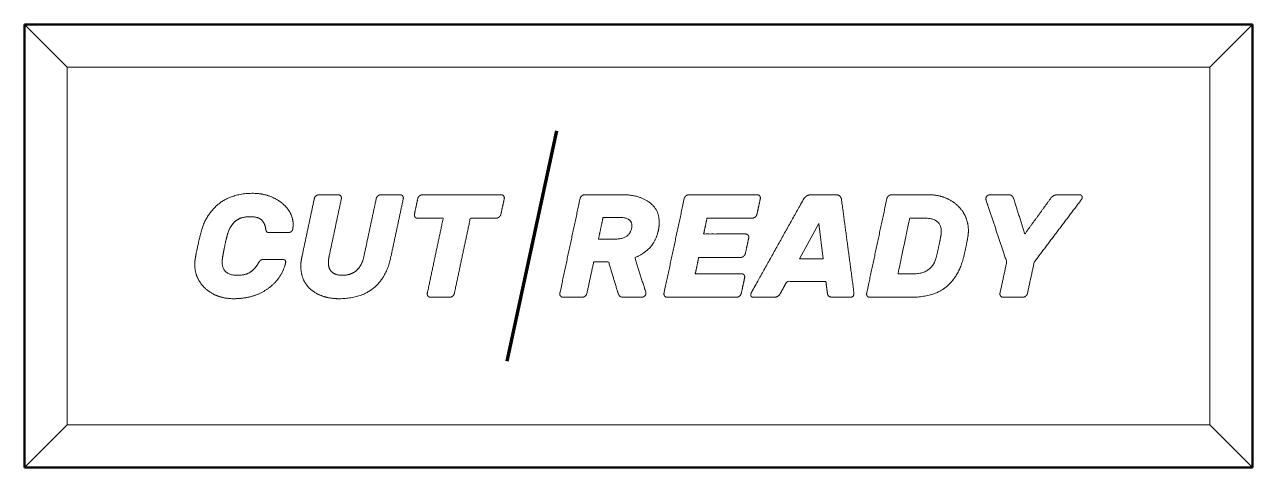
# Model space of a CAD drawing. Header units: millimetres. Extents: x -28.9 to 28.9, y -10.4 to 10.4.
import ezdxf

# ---------------------------------------------------------------- set-up
doc = ezdxf.new("R2010")
doc.units = ezdxf.units.MM
for name, pattern in [('K5LT_BASIC', [0]), ('K5LT_REINFORCED', [0]), ('K5LT_THIN', [0])]:
    doc.linetypes.add(name, pattern=pattern)

# ---------------------------------------------------------------- blocks, each defined once
blk = doc.blocks.new('U0')
at = {"color": 150, "linetype": 'K5LT_BASIC', "lineweight": 50}
for p, q in [((28.855, 10.408), (-28.855, 10.408)), ((-28.855, 10.408), (-28.855, -10.408)), ((28.855, -10.408), (28.855, 10.408)), ((-28.855, -10.408), (28.855, -10.408))]:
    blk.add_line(p, q, dxfattribs=at)
blk = doc.blocks.new('U1')
at = {"color": 7, "linetype": 'K5LT_THIN', "lineweight": 20}
for p, q in [((26.855, 8.408), (-26.855, 8.408)), ((-26.855, 8.408), (-26.855, -8.408)), ((26.855, -8.408), (26.855, 8.408)), ((-26.855, -8.408), (26.855, -8.408))]:
    blk.add_line(p, q, dxfattribs=at)

msp = doc.modelspace()

# ---------------------------------------------------------------- linework, layer by layer
at = {"color": 7, "linetype": 'K5LT_THIN', "lineweight": 20}
for p, q in [((-26.855, 8.408), (-28.855, 10.408)), ((26.855, 8.408), (28.855, 10.408)), ((-26.855, -8.408), (-28.855, -10.408)), ((26.855, -8.408), (28.855, -10.408))]:
    msp.add_line(p, q, dxfattribs=at)
at = {"color": 134, "linetype": 'K5LT_REINFORCED', "lineweight": 80}
msp.add_line((-6.17, -5.408), (-3.841, 5.408), dxfattribs=at)
at = {"color": 7, "linetype": 'K5LT_THIN', "lineweight": 20}
msp.add_lwpolyline([(8.675, -0.598), (8.469, 1.053), (7.56, -0.598)], close=True, dxfattribs=at)
for points, knots in [([(-19.555, -0.578), (-19.568, -0.688), (-19.568, -0.743), (-19.568, -1.376), (-18.86, -1.376), (-18.447, -1.376), (-18.23, -1.218), (-18.014, -1.059), (-17.883, -0.832), (-17.814, -0.715), (-17.766, -0.674), (-17.718, -0.633), (-17.608, -0.633), (-17.157, -0.633), (-16.707, -0.633), (-16.645, -0.633), (-16.607, -0.678), (-16.569, -0.722), (-16.583, -0.784), (-16.693, -1.259), (-17.02, -1.644), (-17.346, -2.029), (-17.859, -2.253), (-18.371, -2.477), (-19.025, -2.477), (-19.555, -2.477), (-19.971, -2.263), (-20.387, -2.05), (-20.621, -1.685), (-20.855, -1.321), (-20.855, -0.874), (-20.855, -0.743), (-20.834, -0.612), (-20.772, -0.206), (-20.573, 0.612), (-20.366, 1.438), (-19.754, 1.957), (-19.142, 2.476), (-18.11, 2.476), (-17.622, 2.476), (-17.188, 2.28), (-16.755, 2.084), (-16.493, 1.747), (-16.232, 1.41), (-16.232, 1.011), (-16.232, 0.901), (-16.253, 0.784), (-16.259, 0.722), (-16.318, 0.678), (-16.376, 0.633), (-16.438, 0.633), (-16.889, 0.633), (-17.339, 0.633), (-17.45, 0.633), (-17.481, 0.674), (-17.511, 0.715), (-17.525, 0.832), (-17.56, 1.066), (-17.711, 1.221), (-17.862, 1.376), (-18.275, 1.376), (-18.708, 1.376), (-18.956, 1.156), (-19.204, 0.936), (-19.307, 0.578), (-19.362, 0.406), (-19.444, 0.014), (-19.527, -0.378), (-19.555, -0.578)], [0, 0, 0, 0.248098, 0.248098, 1.878894, 1.878894, 2.866274, 2.866274, 3.648619, 3.648619, 3.944206, 3.944206, 4.19388, 4.19388, 5.542869, 5.542869, 5.712197, 5.712197, 5.88231, 5.88231, 7.340079, 7.340079, 8.905935, 8.905935, 10.695921, 10.695921, 12.161297, 12.161297, 13.478885, 13.478885, 14.761333, 14.761333, 15.154257, 15.154257, 17.02912, 17.02912, 19.42593, 19.42593, 22.062453, 22.062453, 23.484111, 23.484111, 24.808373, 24.808373, 26.000066, 26.000066, 26.341723, 26.341723, 26.53443, 26.53443, 26.730209, 26.730209, 28.07926, 28.07926, 28.306236, 28.306236, 28.554634, 28.554634, 29.21063, 29.21063, 30.107681, 30.107681, 31.203684, 31.203684, 32.229499, 32.229499, 33.09899, 33.09899, 34, 34, 34]), ([(-11.206, 2.408), (-11.131, 2.408), (-11.086, 2.353), (-11.041, 2.298), (-11.055, 2.222), (-11.347, 0.85), (-11.64, -0.523), (-11.846, -1.486), (-12.455, -1.981), (-13.064, -2.477), (-14.082, -2.477), (-14.577, -2.477), (-14.987, -2.301), (-15.396, -2.126), (-15.633, -1.782), (-15.871, -1.438), (-15.871, -0.956), (-15.871, -0.736), (-15.822, -0.523), (-15.53, 0.85), (-15.238, 2.222), (-15.224, 2.298), (-15.159, 2.353), (-15.093, 2.408), (-15.017, 2.408), (-14.567, 2.408), (-14.116, 2.408), (-14.041, 2.408), (-13.996, 2.353), (-13.951, 2.298), (-13.965, 2.222), (-14.254, 0.863), (-14.543, -0.495), (-14.577, -0.667), (-14.577, -0.777), (-14.577, -1.066), (-14.412, -1.221), (-14.247, -1.376), (-13.917, -1.376), (-13.511, -1.376), (-13.253, -1.145), (-12.995, -0.915), (-12.906, -0.495), (-12.617, 0.863), (-12.328, 2.222), (-12.314, 2.298), (-12.249, 2.353), (-12.183, 2.408), (-12.108, 2.408), (-11.657, 2.408), (-11.206, 2.408)], [0, 0, 0, 0.146384, 0.146384, 0.294584, 0.294584, 3.288449, 3.288449, 5.10627, 5.10627, 6.95709, 6.95709, 7.946946, 7.946946, 8.843864, 8.843864, 9.7747, 9.7747, 10.240889, 10.240889, 13.234754, 13.234754, 13.401195, 13.401195, 13.566197, 13.566197, 14.527563, 14.527563, 14.673924, 14.673924, 14.822132, 14.822132, 17.785786, 17.785786, 18.089347, 18.089347, 18.609435, 18.609435, 19.176406, 19.176406, 19.943679, 19.943679, 20.743536, 20.743536, 23.70719, 23.70719, 23.873632, 23.873632, 24.038634, 24.038634, 25, 25, 25]), ([(-6.46, 2.408), (-6.384, 2.408), (-6.339, 2.353), (-6.295, 2.298), (-6.308, 2.222), (-6.388, 1.857), (-6.467, 1.493), (-6.48, 1.417), (-6.549, 1.362), (-6.618, 1.307), (-6.694, 1.307), (-7.299, 1.307), (-7.904, 1.307), (-8.279, -0.457), (-8.654, -2.222), (-8.668, -2.298), (-8.733, -2.353), (-8.799, -2.408), (-8.874, -2.408), (-9.325, -2.408), (-9.776, -2.408), (-9.851, -2.408), (-9.896, -2.353), (-9.941, -2.298), (-9.927, -2.222), (-9.552, -0.457), (-9.177, 1.307), (-9.782, 1.307), (-10.388, 1.307), (-10.464, 1.307), (-10.505, 1.362), (-10.546, 1.417), (-10.532, 1.493), (-10.453, 1.857), (-10.374, 2.222), (-10.36, 2.298), (-10.295, 2.353), (-10.23, 2.408), (-10.154, 2.408), (-8.307, 2.408), (-6.46, 2.408)], [0, 0, 0, 0.156943, 0.156943, 0.315832, 0.315832, 1.169243, 1.169243, 1.350095, 1.350095, 1.530418, 1.530418, 2.915241, 2.915241, 7.041693, 7.041693, 7.220154, 7.220154, 7.397033, 7.397033, 8.427789, 8.427789, 8.584687, 8.584687, 8.743577, 8.743577, 12.870029, 12.870029, 14.254805, 14.254805, 14.408565, 14.408565, 14.566052, 14.566052, 15.419473, 15.419473, 15.597915, 15.597915, 15.774794, 15.774794, 20, 20, 20]), ([(-0.732, 2.408), (0.011, 2.408), (0.493, 2.067), (0.974, 1.727), (0.974, 1.108), (0.974, 0.908), (0.94, 0.764), (0.837, 0.268), (0.562, -0.045), (0.287, -0.358), (-0.167, -0.543), (0.087, -1.362), (0.342, -2.181), (0.348, -2.194), (0.348, -2.215), (0.348, -2.291), (0.29, -2.349), (0.231, -2.408), (0.163, -2.408), (-0.271, -2.408), (-0.704, -2.408), (-0.828, -2.408), (-0.879, -2.356), (-0.931, -2.305), (-0.959, -2.222), (-1.182, -1.486), (-1.406, -0.75), (-1.757, -0.75), (-2.107, -0.75), (-2.266, -1.486), (-2.424, -2.222), (-2.438, -2.298), (-2.503, -2.353), (-2.568, -2.408), (-2.644, -2.408), (-3.095, -2.408), (-3.545, -2.408), (-3.621, -2.408), (-3.666, -2.353), (-3.71, -2.298), (-3.696, -2.222), (-3.222, 0), (-2.747, 2.222), (-2.733, 2.298), (-2.668, 2.353), (-2.603, 2.408), (-2.527, 2.408), (-1.629, 2.408), (-0.732, 2.408)], [0, 0, 0, 1.574214, 1.574214, 2.939048, 2.939048, 3.361288, 3.361288, 4.461308, 4.461308, 5.547751, 5.547751, 7.637428, 7.637428, 7.680555, 7.680555, 7.863854, 7.863854, 8.039258, 8.039258, 9.095653, 9.095653, 9.324074, 9.324074, 9.515627, 9.515627, 11.390767, 11.390767, 12.245971, 12.245971, 14.08115, 14.08115, 14.271317, 14.271317, 14.459798, 14.459798, 15.558114, 15.558114, 15.725351, 15.725351, 15.894663, 15.894663, 21.433072, 21.433072, 21.623224, 21.623224, 21.811731, 21.811731, 24, 24, 24]), ([(2.829, -0.537), (3.812, -0.537), (4.796, -0.537), (4.872, -0.537), (4.941, -0.482), (5.009, -0.427), (5.023, -0.351), (5.102, 0.014), (5.181, 0.378), (5.195, 0.454), (5.15, 0.509), (5.106, 0.564), (5.03, 0.564), (4.046, 0.564), (3.063, 0.564), (3.142, 0.936), (3.221, 1.307), (4.28, 1.307), (5.34, 1.307), (5.415, 1.307), (5.484, 1.362), (5.553, 1.417), (5.567, 1.493), (5.646, 1.857), (5.725, 2.222), (5.739, 2.298), (5.694, 2.353), (5.649, 2.408), (5.573, 2.408), (3.971, 2.408), (2.368, 2.408), (2.292, 2.408), (2.227, 2.353), (2.161, 2.298), (2.148, 2.222), (1.673, 0), (1.198, -2.222), (1.185, -2.298), (1.229, -2.353), (1.274, -2.408), (1.35, -2.408), (2.98, -2.408), (4.61, -2.408), (4.686, -2.408), (4.751, -2.353), (4.817, -2.298), (4.83, -2.222), (4.91, -1.857), (4.989, -1.493), (5.002, -1.417), (4.961, -1.362), (4.92, -1.307), (4.844, -1.307), (3.757, -1.307), (2.67, -1.307), (2.75, -0.922), (2.829, -0.537)], [0, 0, 0, 2.170859, 2.170859, 2.344818, 2.344818, 2.519288, 2.519288, 3.342582, 3.342582, 3.49584, 3.49584, 3.647214, 3.647214, 5.818118, 5.818118, 6.656263, 6.656263, 8.994167, 8.994167, 9.168127, 9.168127, 9.342597, 9.342597, 10.16589, 10.16589, 10.319173, 10.319173, 10.470576, 10.470576, 14.007722, 14.007722, 14.178382, 14.178382, 14.350532, 14.350532, 19.364597, 19.364597, 19.517879, 19.517879, 19.669283, 19.669283, 23.267143, 23.267143, 23.437804, 23.437804, 23.609953, 23.609953, 24.433247, 24.433247, 24.585181, 24.585181, 24.73349, 24.73349, 27.132109, 27.132109, 28, 28, 28]), ([(10.12, -2.153), (10.154, -2.408), (9.948, -2.408), (9.531, -2.408), (9.115, -2.408), (8.998, -2.408), (8.943, -2.356), (8.888, -2.305), (8.881, -2.236), (8.843, -1.95), (8.806, -1.665), (7.891, -1.665), (6.976, -1.665), (6.821, -1.95), (6.666, -2.236), (6.632, -2.305), (6.556, -2.356), (6.48, -2.408), (6.363, -2.408), (5.882, -2.408), (5.4, -2.408), (5.277, -2.408), (5.277, -2.305), (5.277, -2.229), (5.325, -2.153), (6.535, 0.014), (7.746, 2.181), (7.794, 2.27), (7.887, 2.339), (7.98, 2.408), (8.104, 2.408), (8.692, 2.408), (9.28, 2.408), (9.404, 2.408), (9.466, 2.342), (9.528, 2.277), (9.542, 2.181), (9.831, 0.014), (10.12, -2.153)], [0, 0, 0, 0.392231, 0.392231, 1.291249, 1.291249, 1.489787, 1.489787, 1.639354, 1.639354, 2.261429, 2.261429, 4.237849, 4.237849, 4.939341, 4.939341, 5.117468, 5.117468, 5.336106, 5.336106, 6.376313, 6.376313, 6.575667, 6.575667, 6.749582, 6.749582, 12.111611, 12.111611, 12.342407, 12.342407, 12.59234, 12.59234, 13.86286, 13.86286, 14.081673, 14.081673, 14.277643, 14.277643, 19, 19, 19]), ([(15.477, 0.42), (15.401, -0.021), (15.27, -0.557), (15.043, -1.451), (14.452, -1.93), (13.86, -2.408), (12.801, -2.408), (11.838, -2.408), (10.875, -2.408), (10.799, -2.408), (10.754, -2.353), (10.71, -2.298), (10.723, -2.222), (11.198, 0), (11.673, 2.222), (11.686, 2.298), (11.752, 2.353), (11.817, 2.408), (11.893, 2.408), (12.77, 2.408), (13.647, 2.408), (14.156, 2.408), (14.582, 2.191), (15.009, 1.974), (15.257, 1.589), (15.504, 1.204), (15.504, 0.722), (15.504, 0.557), (15.477, 0.42)], [0, 0, 0, 0.858089, 0.858089, 2.255882, 2.255882, 3.761881, 3.761881, 5.417078, 5.417078, 5.534991, 5.534991, 5.654366, 5.654366, 9.55929, 9.55929, 9.693359, 9.693359, 9.826268, 9.826268, 11.33368, 11.33368, 12.16671, 12.16671, 12.952751, 12.952751, 13.738387, 13.738387, 14, 14, 14]), ([(18.282, -2.222), (18.268, -2.298), (18.203, -2.353), (18.137, -2.408), (18.062, -2.408), (17.601, -2.408), (17.14, -2.408), (17.064, -2.408), (17.02, -2.353), (16.975, -2.298), (16.989, -2.222), (17.147, -1.489), (17.305, -0.757), (16.82, 0.705), (16.335, 2.167), (16.328, 2.188), (16.328, 2.222), (16.328, 2.298), (16.383, 2.353), (16.438, 2.408), (16.507, 2.408), (16.94, 2.408), (17.374, 2.408), (17.491, 2.408), (17.549, 2.353), (17.608, 2.298), (17.628, 2.236), (17.893, 1.4), (18.158, 0.564), (18.763, 1.4), (19.369, 2.236), (19.403, 2.291), (19.489, 2.349), (19.575, 2.408), (19.692, 2.408), (20.208, 2.408), (20.724, 2.408), (20.786, 2.408), (20.82, 2.373), (20.855, 2.339), (20.855, 2.291), (20.855, 2.229), (20.807, 2.167), (19.702, 0.705), (18.598, -0.757), (18.44, -1.489), (18.282, -2.222)], [0, 0, 0, 0.195529, 0.195529, 0.389367, 0.389367, 1.544596, 1.544596, 1.716563, 1.716563, 1.890662, 1.890662, 3.76933, 3.76933, 7.62978, 7.62978, 7.699565, 7.699565, 7.882285, 7.882285, 8.056823, 8.056823, 9.143092, 9.143092, 9.379101, 9.379101, 9.557885, 9.557885, 11.755526, 11.755526, 14.342269, 14.342269, 14.55103, 14.55103, 14.81982, 14.81982, 16.113021, 16.113021, 16.244702, 16.244702, 16.359916, 16.359916, 16.529559, 16.529559, 21.121333, 21.121333, 23, 23, 23]), ([(-1.103, 0.323), (-0.436, 0.323), (-0.326, 0.832), (-0.312, 0.929), (-0.312, 0.956), (-0.312, 1.341), (-0.89, 1.341), (-1.278, 1.341), (-1.667, 1.341), (-1.774, 0.832), (-1.88, 0.323), (-1.492, 0.323), (-1.103, 0.323)], [0, 0, 0, 1.350795, 1.350795, 1.516066, 1.516066, 2.560346, 2.560346, 3.590731, 3.590731, 4.96956, 4.96956, 6, 6, 6]), ([(12.746, 1.307), (12.471, 0), (12.195, -1.307), (12.563, -1.307), (12.931, -1.307), (13.798, -1.307), (13.998, -0.516), (14.122, -0.007), (14.218, 0.516), (14.232, 0.64), (14.232, 0.688), (14.232, 1.307), (13.447, 1.307), (13.097, 1.307), (12.746, 1.307)], [0, 0, 0, 2.357884, 2.357884, 3.007581, 3.007581, 4.288864, 4.288864, 5.220263, 5.220263, 5.372602, 5.372602, 6.380663, 6.380663, 7, 7, 7])]:
    msp.add_open_spline(points, degree=2, knots=knots, dxfattribs=at)

# ---------------------------------------------------------------- block references
for name in ['U0', 'U1']:
    msp.add_blockref(name, (0, 0))

doc.saveas('drawing.dxf')
